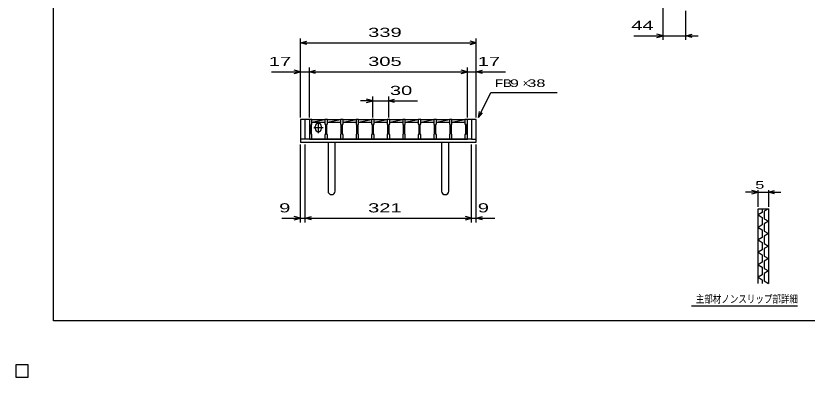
# Model space of a CAD drawing. Units: millimetres, scale not verified. Extents: x -1456 to 1385, y -1026 to 843.
# Drawn here: x -1456 to 70, y -1026 to -329 of the extents above; entities that cross this region are included whole.
import ezdxf
from ezdxf.enums import TextEntityAlignment as Align

# ---------------------------------------------------------------- set-up
doc = ezdxf.new("R2010")
doc.units = ezdxf.units.MM
doc.header["$LTSCALE"] = 8
for name, color, linetype, lineweight in [('0_2', 150, 'Continuous', 25), ('16', 3, 'Continuous', 25), ('19', 6, 'Continuous', 25), ('22', 4, 'Continuous', 25), ('24', 2, 'Continuous', 25), ('32', 4, 'Continuous', 25)]:
    doc.layers.add(name, color=color, linetype=linetype, lineweight=lineweight)
doc.styles.add('ベクトル', font='')
doc.styles.get('ベクトル').set_extended_font_data('ベクトル')

msp = doc.modelspace()

# ---------------------------------------------------------------- linework, layer by layer
at = {"layer": '0_2'}
for p, q in [((-1383.2, -917.2), (-1383.2, 842.8)), ((1384.8, -917.2), (-1383.2, -917.2)), ((-1432, -1002), (-1456, -1002)), ((-1456, -1002), (-1456, -1026)), ((-1432, -1002), (-1456, -1002)), ((-1456, -1002), (-1456, -1026)), ((-1432, -1002), (-1456, -1002)), ((-1456, -1002), (-1456, -1026)), ((-1432, -1002), (-1456, -1002)), ((-1456, -1002), (-1456, -1026)), ((-1432, -1002), (-1456, -1002)), ((-1456, -1002), (-1456, -1026)), ((-1432, -1026), (-1432, -1002)), ((-1432, -1026), (-1432, -1002)), ((-1432, -1026), (-1432, -1002)), ((-1432, -1026), (-1432, -1002)), ((-1432, -1026), (-1432, -1002)), ((-1456, -1026), (-1432, -1026)), ((-1456, -1026), (-1432, -1026)), ((-1456, -1026), (-1432, -1026)), ((-1456, -1026), (-1432, -1026)), ((-1456, -1026), (-1432, -1026))]:
    msp.add_line(p, q, dxfattribs=at)
at = {"layer": '16'}
for p, q in [((-890, -529), (-890, -528.3)), ((-890, -528.3), (-885, -528.3)), ((-890, -529), (-890, -537.5)), ((-885, -529), (-890, -529)), ((-890, -529), (-890, -567)), ((-885, -528.3), (-885, -529)), ((-885, -537.5), (-885, -529)), ((-885, -529), (-860, -529)), ((-885, -534.5), (-860, -529)), ((-872.5, -555.5), (-872.5, -533.5)), ((-860, -529), (-860, -528.3)), ((-860, -528.3), (-855, -528.3)), ((-860, -529), (-860, -537.5)), ((-855, -529), (-860, -529)), ((-855, -528.3), (-855, -529)), ((-855, -537.5), (-855, -529)), ((-855, -529), (-830, -529)), ((-855, -534.5), (-830, -529)), ((-830, -529), (-830, -528.3)), ((-830, -528.3), (-825, -528.3)), ((-830, -529), (-830, -537.5)), ((-825, -529), (-830, -529)), ((-825, -528.3), (-825, -529)), ((-825, -537.5), (-825, -529)), ((-825, -529), (-800, -529)), ((-825, -534.5), (-800, -529)), ((-800, -529), (-800, -528.3)), ((-800, -528.3), (-795, -528.3)), ((-800, -529), (-800, -537.5)), ((-795, -529), (-800, -529)), ((-795, -528.3), (-795, -529)), ((-795, -537.5), (-795, -529)), ((-795, -529), (-770, -529)), ((-795, -534.5), (-770, -529)), ((-770, -529), (-770, -528.3)), ((-770, -528.3), (-765, -528.3)), ((-770, -529), (-770, -537.5)), ((-765, -529), (-770, -529)), ((-765, -528.3), (-765, -529)), ((-765, -537.5), (-765, -529)), ((-765, -529), (-740, -529)), ((-765, -534.5), (-740, -529)), ((-740, -529), (-740, -528.3)), ((-740, -528.3), (-735, -528.3)), ((-740, -529), (-740, -537.5)), ((-735, -529), (-740, -529)), ((-735, -528.3), (-735, -529)), ((-735, -537.5), (-735, -529)), ((-735, -529), (-710, -529)), ((-735, -534.5), (-710, -529)), ((-710, -529), (-710, -528.3)), ((-710, -528.3), (-705, -528.3)), ((-710, -529), (-710, -537.5)), ((-705, -529), (-710, -529)), ((-705, -528.3), (-705, -529)), ((-705, -537.5), (-705, -529)), ((-705, -529), (-680, -529)), ((-705, -534.5), (-680, -529)), ((-680, -529), (-680, -528.3)), ((-680, -528.3), (-675, -528.3)), ((-680, -529), (-680, -537.5)), ((-675, -529), (-680, -529)), ((-675, -528.3), (-675, -529)), ((-675, -537.5), (-675, -529)), ((-675, -529), (-650, -529)), ((-675, -534.5), (-650, -529)), ((-650, -529), (-650, -528.3)), ((-650, -528.3), (-645, -528.3)), ((-650, -529), (-650, -537.5)), ((-645, -529), (-650, -529)), ((-645, -528.3), (-645, -529)), ((-645, -537.5), (-645, -529)), ((-645, -529), (-620, -529)), ((-645, -534.5), (-620, -529)), ((-620, -529), (-620, -528.3)), ((-620, -528.3), (-615, -528.3)), ((-620, -529), (-620, -537.5)), ((-615, -529), (-620, -529)), ((-615, -528.3), (-615, -529)), ((-615, -537.5), (-615, -529)), ((-615, -529), (-590, -529)), ((-615, -534.5), (-590, -529)), ((-590, -529), (-590, -528.3)), ((-590, -528.3), (-585, -528.3)), ((-590, -529), (-590, -537.5)), ((-585, -529), (-590, -529)), ((-585, -528.3), (-585, -529)), ((-585, -537.5), (-585, -529)), ((-585, -567), (-585, -529)), ((-890, -537.5), (-889, -539.5)), ((-889, -539.5), (-889, -556.5)), ((-886, -539.5), (-885, -537.5)), ((-886, -556.5), (-886, -539.5)), ((-885, -534.5), (-860, -534.5)), ((-881.5, -544.5), (-863.5, -544.5)), ((-878.5, -546.5), (-878.5, -542.5)), ((-866.5, -546.5), (-866.5, -542.5)), ((-860, -537.5), (-859, -539.5)), ((-859, -539.5), (-859, -556.5)), ((-856, -539.5), (-855, -537.5)), ((-856, -556.5), (-856, -539.5)), ((-855, -534.5), (-830, -534.5)), ((-830, -537.5), (-829, -539.5)), ((-829, -539.5), (-829, -556.5)), ((-826, -539.5), (-825, -537.5)), ((-826, -556.5), (-826, -539.5)), ((-825, -534.5), (-800, -534.5)), ((-800, -537.5), (-799, -539.5)), ((-799, -539.5), (-799, -556.5)), ((-796, -539.5), (-795, -537.5)), ((-796, -556.5), (-796, -539.5)), ((-795, -534.5), (-770, -534.5)), ((-770, -537.5), (-769, -539.5)), ((-769, -539.5), (-769, -556.5)), ((-766, -539.5), (-765, -537.5)), ((-766, -556.5), (-766, -539.5)), ((-765, -534.5), (-740, -534.5)), ((-740, -537.5), (-739, -539.5)), ((-739, -539.5), (-739, -556.5)), ((-736, -539.5), (-735, -537.5)), ((-736, -556.5), (-736, -539.5)), ((-735, -534.5), (-710, -534.5)), ((-710, -537.5), (-709, -539.5)), ((-709, -539.5), (-709, -556.5)), ((-706, -539.5), (-705, -537.5)), ((-706, -556.5), (-706, -539.5)), ((-705, -534.5), (-680, -534.5)), ((-680, -537.5), (-679, -539.5)), ((-679, -539.5), (-679, -556.5)), ((-676, -539.5), (-675, -537.5)), ((-676, -556.5), (-676, -539.5)), ((-675, -534.5), (-650, -534.5)), ((-650, -537.5), (-649, -539.5)), ((-649, -539.5), (-649, -556.5)), ((-646, -539.5), (-645, -537.5)), ((-646, -556.5), (-646, -539.5)), ((-645, -534.5), (-620, -534.5)), ((-620, -537.5), (-619, -539.5)), ((-619, -539.5), (-619, -556.5)), ((-616, -539.5), (-615, -537.5)), ((-616, -556.5), (-616, -539.5)), ((-615, -534.5), (-590, -534.5)), ((-590, -537.5), (-589, -539.5)), ((-589, -539.5), (-589, -556.5)), ((-586, -539.5), (-585, -537.5)), ((-586, -556.5), (-586, -539.5)), ((-889, -556.5), (-890, -558.5)), ((-890, -558.5), (-890, -567)), ((-885, -558.5), (-886, -556.5)), ((-885, -567), (-885, -558.5)), ((-859, -556.5), (-860, -558.5)), ((-860, -558.5), (-860, -567)), ((-855, -558.5), (-856, -556.5)), ((-855, -567), (-855, -558.5)), ((-829, -556.5), (-830, -558.5)), ((-830, -558.5), (-830, -567)), ((-825, -558.5), (-826, -556.5)), ((-825, -567), (-825, -558.5)), ((-799, -556.5), (-800, -558.5)), ((-800, -558.5), (-800, -567)), ((-795, -558.5), (-796, -556.5)), ((-795, -567), (-795, -558.5)), ((-769, -556.5), (-770, -558.5)), ((-770, -558.5), (-770, -567)), ((-765, -558.5), (-766, -556.5)), ((-765, -567), (-765, -558.5)), ((-739, -556.5), (-740, -558.5)), ((-740, -558.5), (-740, -567)), ((-735, -558.5), (-736, -556.5)), ((-735, -567), (-735, -558.5)), ((-709, -556.5), (-710, -558.5)), ((-710, -558.5), (-710, -567)), ((-705, -558.5), (-706, -556.5)), ((-705, -567), (-705, -558.5)), ((-679, -556.5), (-680, -558.5)), ((-680, -558.5), (-680, -567)), ((-675, -558.5), (-676, -556.5)), ((-675, -567), (-675, -558.5)), ((-649, -556.5), (-650, -558.5)), ((-650, -558.5), (-650, -567)), ((-645, -558.5), (-646, -556.5)), ((-645, -567), (-645, -558.5)), ((-619, -556.5), (-620, -558.5)), ((-620, -558.5), (-620, -567)), ((-615, -558.5), (-616, -556.5)), ((-615, -567), (-615, -558.5)), ((-589, -556.5), (-590, -558.5)), ((-590, -558.5), (-590, -567)), ((-585, -558.5), (-586, -556.5)), ((-585, -567), (-585, -558.5)), ((-890, -567), (-885, -567)), ((-885, -567), (-860, -567)), ((-860, -567), (-855, -567)), ((-855, -567), (-830, -567)), ((-830, -567), (-825, -567)), ((-825, -567), (-800, -567)), ((-800, -567), (-795, -567)), ((-795, -567), (-770, -567)), ((-770, -567), (-765, -567)), ((-765, -567), (-740, -567)), ((-740, -567), (-735, -567)), ((-735, -567), (-710, -567)), ((-710, -567), (-705, -567)), ((-705, -567), (-680, -567)), ((-680, -567), (-675, -567)), ((-675, -567), (-650, -567)), ((-650, -567), (-645, -567)), ((-645, -567), (-620, -567)), ((-620, -567), (-615, -567)), ((-615, -567), (-590, -567)), ((-590, -567), (-585, -567)), ((-1432, -1002), (-1456, -1002)), ((-1456, -1002), (-1456, -1026)), ((-1432, -1002), (-1456, -1002)), ((-1456, -1002), (-1456, -1026)), ((-1432, -1002), (-1456, -1002)), ((-1456, -1002), (-1456, -1026)), ((-1432, -1002), (-1456, -1002)), ((-1456, -1002), (-1456, -1026)), ((-1432, -1002), (-1456, -1002)), ((-1456, -1002), (-1456, -1026)), ((-1432, -1026), (-1432, -1002)), ((-1432, -1026), (-1432, -1002)), ((-1432, -1026), (-1432, -1002)), ((-1432, -1026), (-1432, -1002)), ((-1432, -1026), (-1432, -1002)), ((-1456, -1026), (-1432, -1026)), ((-1456, -1026), (-1432, -1026)), ((-1456, -1026), (-1432, -1026)), ((-1456, -1026), (-1432, -1026)), ((-1456, -1026), (-1432, -1026))]:
    msp.add_line(p, q, dxfattribs=at)
for centre, start, end in [((-872.5, -542.5), 0, 180), ((-872.5, -546.5), 180, 0)]:
    msp.add_arc(centre, 6, start, end, dxfattribs=at)
at = {"layer": '19'}
for p, q in [((-890, -529), (-907, -529)), ((-907, -529), (-907, -573)), ((-898, -567), (-898, -529)), ((-568, -529), (-585, -529)), ((-577, -529), (-577, -567)), ((-568, -573), (-568, -529)), ((-898, -567), (-907, -567)), ((-907, -573), (-568, -573)), ((-577, -567), (-898, -567)), ((-854, -573), (-854, -667)), ((-840, -667), (-840, -573)), ((-635, -573), (-635, -667)), ((-621, -667), (-621, -573)), ((-577, -567), (-568, -567))]:
    msp.add_line(p, q, dxfattribs=at)
for centre in [(-847, -667), (-628, -667)]:
    msp.add_arc(centre, 7, 180, 0, dxfattribs=at)
at = {"layer": '22'}
for p, q in [((-208, -375.5), (-208, -191.5)), ((-164, -375.5), (-164, -319.5)), ((-208, -367.5), (-220, -364.3)), ((-164, -367.5), (-152, -364.3)), ((-907, -525), (-907, -373)), ((-907, -381), (-895, -377.8)), ((-895, -384.2), (-907, -381)), ((-907, -381), (-568, -381)), ((-568, -381), (-580, -377.8)), ((-580, -384.2), (-568, -381)), ((-568, -525), (-568, -373)), ((-264, -367.5), (-208, -367.5)), ((-220, -370.7), (-208, -367.5)), ((-208, -367.5), (-164, -367.5)), ((-152, -370.7), (-164, -367.5)), ((-164, -367.5), (-140, -367.5)), ((-963, -437), (-907, -437)), ((-907, -437), (-919, -433.8)), ((-919, -440.2), (-907, -437)), ((-907, -525), (-907, -429)), ((-907, -437), (-890, -437)), ((-890, -525), (-890, -429)), ((-890, -437), (-878, -433.8)), ((-878, -440.2), (-890, -437)), ((-890, -437), (-585, -437)), ((-585, -437), (-597, -433.8)), ((-597, -440.2), (-585, -437)), ((-585, -525), (-585, -429)), ((-585, -437), (-568, -437)), ((-568, -525), (-568, -429)), ((-568, -437), (-556, -433.8)), ((-556, -440.2), (-568, -437)), ((-568, -437), (-512, -437)), ((-767.5, -525), (-767.5, -485)), ((-737.5, -485), (-737.5, -525)), ((-564, -525), (-540, -477)), ((-540, -477), (-412, -477)), ((-767.5, -493), (-791.5, -493)), ((-767.5, -493), (-779.5, -489.8)), ((-779.5, -496.2), (-767.5, -493)), ((-767.5, -493), (-737.5, -493)), ((-737.5, -493), (-725.5, -489.8)), ((-725.5, -496.2), (-737.5, -493)), ((-737.5, -493), (-681.5, -493)), ((-564, -525), (-561.6, -513.32)), ((-564, -525), (-556, -516.2)), ((-907, -727.4), (-907, -577)), ((-898, -727.4), (-898, -577)), ((-577, -727.4), (-577, -577)), ((-568, -727.4), (-568, -577)), ((-907, -719.4), (-919, -716.2)), ((-898, -719.4), (-886, -716.2)), ((-577, -719.4), (-589, -716.2)), ((-568, -719.4), (-556, -716.2)), ((-943, -719.4), (-907, -719.4)), ((-919, -722.6), (-907, -719.4)), ((-907, -719.4), (-898, -719.4)), ((-886, -722.6), (-898, -719.4)), ((-898, -719.4), (-577, -719.4)), ((-589, -722.6), (-577, -719.4)), ((-577, -719.4), (-568, -719.4)), ((-556, -722.6), (-568, -719.4)), ((-568, -719.4), (-532, -719.4))]:
    msp.add_line(p, q, dxfattribs=at)
at = {"layer": '22', "color": 2}
for p, q in [((-1432, -1002), (-1456, -1002)), ((-1456, -1002), (-1456, -1026)), ((-1432, -1002), (-1456, -1002)), ((-1456, -1002), (-1456, -1026)), ((-1432, -1002), (-1456, -1002)), ((-1456, -1002), (-1456, -1026)), ((-1432, -1026), (-1432, -1002)), ((-1432, -1026), (-1432, -1002)), ((-1432, -1026), (-1432, -1002)), ((-1456, -1026), (-1432, -1026)), ((-1456, -1026), (-1432, -1026)), ((-1456, -1026), (-1432, -1026))]:
    msp.add_line(p, q, dxfattribs=at)
at = {"layer": '24', "color": 4}
for p, q in [((-1432, -1002), (-1456, -1002)), ((-1456, -1002), (-1456, -1026)), ((-1432, -1002), (-1456, -1002)), ((-1456, -1002), (-1456, -1026)), ((-1432, -1002), (-1456, -1002)), ((-1456, -1002), (-1456, -1026)), ((-1432, -1026), (-1432, -1002)), ((-1432, -1026), (-1432, -1002)), ((-1432, -1026), (-1432, -1002)), ((-1456, -1026), (-1432, -1026)), ((-1456, -1026), (-1432, -1026)), ((-1456, -1026), (-1432, -1026))]:
    msp.add_line(p, q, dxfattribs=at)
at = {"layer": '32'}
for p, q in [((-24.8, -669.2), (-48.8, -669.2)), ((-24.8, -669.2), (-36.8, -666)), ((-36.8, -672.4), (-24.8, -669.2)), ((-24.8, -697.2), (-24.8, -665.2)), ((-24.8, -669.2), (-4.8, -669.2)), ((-4.8, -665.2), (-4.8, -697.2)), ((-4.8, -669.2), (7.2, -666)), ((7.2, -672.4), (-4.8, -669.2)), ((-4.8, -669.2), (19.2, -669.2)), ((-24.8, -701.2), (-4.8, -701.2)), ((-24.8, -845.2), (-24.8, -701.2)), ((-16.8, -701.2), (-16.8, -708.4)), ((-4.8, -701.2), (-12.8, -706)), ((-4.8, -701.2), (-4.8, -845.2)), ((-16.8, -708.4), (-24.8, -713.2)), ((-24.8, -713.2), (-16.8, -718)), ((-12.8, -706), (-12.8, -720.4)), ((-16.8, -732.4), (-24.8, -737.2)), ((-16.8, -718), (-16.8, -732.4)), ((-12.8, -720.4), (-4.8, -725.2)), ((-4.8, -725.2), (-12.8, -730)), ((-12.8, -730), (-12.8, -744.4)), ((-24.8, -737.2), (-16.8, -742)), ((-16.8, -742), (-16.8, -756.4)), ((-12.8, -744.4), (-4.8, -749.2)), ((-16.8, -756.4), (-24.8, -761.2)), ((-24.8, -761.2), (-16.8, -766)), ((-4.8, -749.2), (-12.8, -754)), ((-12.8, -754), (-12.8, -768.4)), ((-16.8, -766), (-16.8, -780.4)), ((-12.8, -768.4), (-4.8, -773.2)), ((-4.8, -773.2), (-12.8, -778)), ((-12.8, -778), (-12.8, -792.4)), ((-16.8, -780.4), (-24.8, -785.2)), ((-24.8, -785.2), (-16.8, -790)), ((-16.8, -790), (-16.8, -804.4)), ((-12.8, -792.4), (-4.8, -797.2)), ((-16.8, -804.4), (-24.8, -809.2)), ((-4.8, -797.2), (-12.8, -802)), ((-12.8, -802), (-12.8, -816.4)), ((-24.8, -809.2), (-16.8, -814)), ((-16.8, -814), (-16.8, -828.4)), ((-12.8, -816.4), (-4.8, -821.2)), ((-4.8, -821.2), (-12.8, -826)), ((-16.8, -828.4), (-24.8, -833.2)), ((-24.8, -833.2), (-16.8, -838)), ((-16.8, -838), (-16.8, -845.2)), ((-12.8, -826), (-12.8, -840.4)), ((-12.8, -840.4), (-4.8, -845.2)), ((51.2, -889.2), (-152.8, -889.2)), ((-1432, -1002), (-1456, -1002)), ((-1456, -1002), (-1456, -1026)), ((-1432, -1002), (-1456, -1002)), ((-1456, -1002), (-1456, -1026)), ((-1432, -1002), (-1456, -1002)), ((-1456, -1002), (-1456, -1026)), ((-1432, -1002), (-1456, -1002)), ((-1456, -1002), (-1456, -1026)), ((-1432, -1002), (-1456, -1002)), ((-1456, -1002), (-1456, -1026)), ((-1432, -1026), (-1432, -1002)), ((-1432, -1026), (-1432, -1002)), ((-1432, -1026), (-1432, -1002)), ((-1432, -1026), (-1432, -1002)), ((-1432, -1026), (-1432, -1002)), ((-1456, -1026), (-1432, -1026)), ((-1456, -1026), (-1432, -1026)), ((-1456, -1026), (-1432, -1026)), ((-1456, -1026), (-1432, -1026)), ((-1456, -1026), (-1432, -1026))]:
    msp.add_line(p, q, dxfattribs=at)

# ---------------------------------------------------------------- texts
at = {"layer": '22', "color": 2, "style": 'ベクトル'}
for s, height, width, p in [(' 44 ', 17.6, 1.65, (-280, -347.5)), (' 339 ', 17.6, 1.65, (-787.5, -361)), (' 17 ', 17.6, 1.65, (-979, -417)), (' 305 ', 17.6, 1.65, (-787.5, -417)), (' 17 ', 17.6, 1.65, (-576, -417)), ('FB', 14.66, 1.3, (-532, -459)), (' 9 ', 14.66, 1.6, (-512, -459)), (' 38 ', 14.66, 1.6, (-478.4, -459)), (' 30 ', 17.6, 1.65, (-745.5, -473)), (' 9 ', 17.6, 1.65, (-959, -699.4)), (' 321 ', 17.6, 1.65, (-787.5, -699.4)), (' 9 ', 17.6, 1.65, (-576, -699.4))]:
    msp.add_text(s, height=height, dxfattribs=dict(at, width=width)).set_placement(p, align=Align.MIDDLE_LEFT)
msp.add_text('×', height=14.66, dxfattribs=at).set_placement((-478.4, -459), align=Align.MIDDLE_LEFT)
at = {"layer": '32', "color": 2, "style": 'ベクトル'}
for s, width, p in [(' 5 ', 1.6, (-38.8, -655.2)), ('主部材ノンスリップ部詳細', 0.8, (-144.8, -875.2))]:
    msp.add_text(s, height=14.66, dxfattribs=dict(at, width=width)).set_placement(p, align=Align.MIDDLE_LEFT)

doc.saveas('drawing.dxf')
